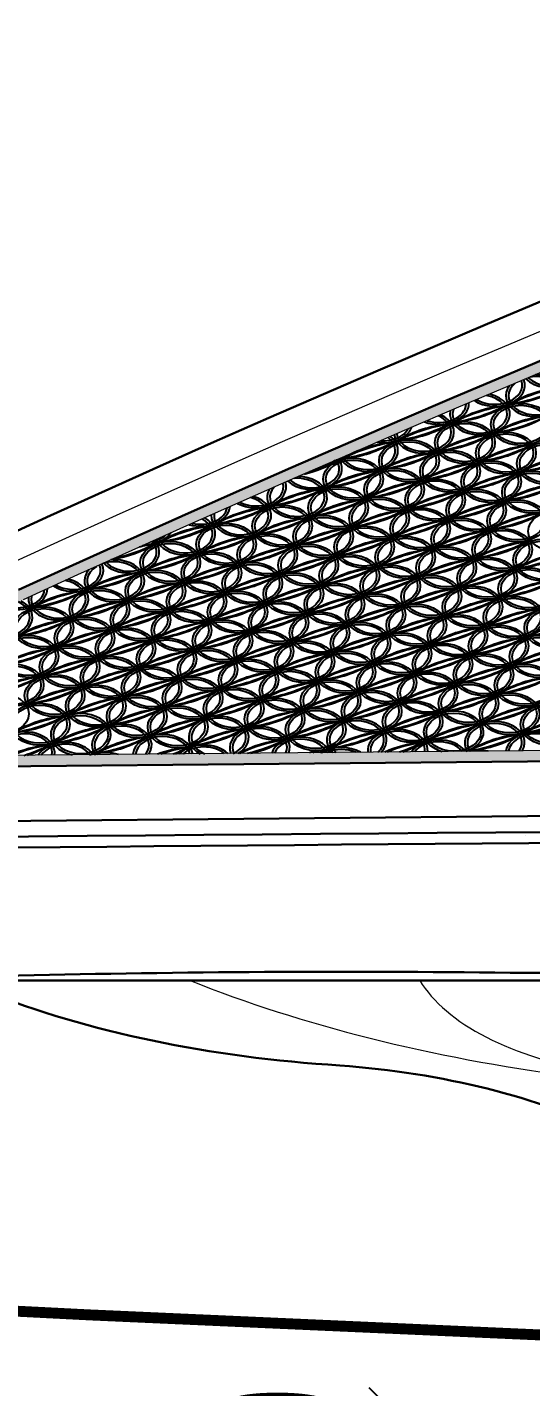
# Model space of a CAD drawing. Header units: millimetres. Extents: x 4628 to 974470, y 12613 to 383573.
# Drawn here: x 467957 to 477187, y 311065 to 336004 of the extents above; entities that cross this region are included whole.
import ezdxf

# ---------------------------------------------------------------- set-up
doc = ezdxf.new("R2010")
doc.units = ezdxf.units.MM
doc.linetypes.add('CENTER', pattern=[2, 1.25, -0.25, 0.25, -0.25])
doc.linetypes.add('HIDDEN', pattern=[9.525, 6.35, -3.175])
doc.layers.add('Dim', color=4, linetype='Continuous')
doc.layers.add('纵_地面线', color=30, linetype='Continuous')
for name, color, linetype, lineweight in [('标注', 3, 'Continuous', 18), ('桥 中心线', 5, 'CENTER', 15), ('桥 构造粗实', 1, 'Continuous', 30), ('虚线', 6, 'HIDDEN', 15)]:
    doc.layers.add(name, color=color, linetype=linetype, lineweight=lineweight)
doc.styles.add('仿宋字', font='', dxfattribs={"width": 0.7})
doc.styles.get('仿宋字').set_extended_font_data('仿宋_GB2312')
doc.dimstyles.new('750', dxfattribs={"dimscale": 0, "dimtxt": 2.5, "dimasz": 1, "dimexe": 1, "dimexo": 1, "dimgap": 0, "dimtad": 0, "dimdec": 0, "dimlfac": 0.1, "dimrnd": 0.1, "dimzin": 12, "dimdsep": 46, "dimtxsty": '仿宋字', "dimblk": 'OBLIQUE', "dimcen": -1, "dimclrd": 256, "dimclre": 256, "dimclrt": 256, "dimadec": 4, "dimazin": 0, "dimtp": 2, "dimtm": 3, "dimtfac": 0.5, "dimtdec": 0, "dimtmove": 2, "dimatfit": 3, "dimldrblk": 'OBLIQUE', "dimfxl": 3, "dimfxlon": 1, "dimtvp": 0.7, "dimtolj": 1, "dimtzin": 12, "dimarcsym": 0})

# ---------------------------------------------------------------- blocks, each defined once
blk = doc.blocks.new('332323')
at = {"color": 8}
for centre, major_axis, start_param, end_param in [((-3387, 8685), (550, 0), 3.73724, 6.767796), ((-3387, 8685), (500, 0), 3.742717, 6.762578), ((-3661, 8159), (-550, 0), 5.788379, 11.002595), ((-3661, 8159), (-500, 0), 5.580646, 11.20918), ((-4412, 8350), (550, 0), 3.961894, 6.551284), ((-4412, 8350), (500, 0), 3.990247, 6.523189), ((-2975, 7130), (1697, 0), 1.707987, 2.30627), ((-2623, 6601), (-2505, 0), -1.335396, -0.933532), ((-4346, 9187), (-1697, 0), 1.707987, 2.30627), ((-4698, 9716), (2505, 0), -1.335396, -0.933532), ((-5438, 8016), (-550, 0), 7.35256, 9.451997), ((-5438, 8016), (500, 0), 4.269244, 6.25244), ((-4686, 7824), (-550, 0), 6.136792, 10.663146), ((-4686, 7824), (-500, 0), 6.050057, 10.749428), ((-5711, 7489), (-550, 0), 6.412753, 10.395489), ((-5711, 7489), (-500, 0), 6.367151, 10.440796), ((-4001, 6795), (1697, 0), 1.707987, 2.30627), ((-3649, 6267), (-2505, 0), -1.335396, -0.933532), ((-5371, 8853), (1697, 0), -1.433605, -0.835323), ((-5723, 9381), (-2505, 0), 1.806196, 2.208061), ((-3249, 6604), (1697, 0), 1.707987, 2.30627), ((-2897, 6075), (-2505, 0), -1.335396, -0.933532), ((-4619, 8661), (-1697, 0), 1.707987, 2.30627), ((-4972, 9190), (2505, 0), -1.335396, -0.933532), ((-6463, 7681), (550, 0), 4.513821, 6.015904), ((-6463, 7681), (500, 0), 4.627947, 5.902379), ((-5026, 6461), (1697, 0), 1.707987, 2.30627), ((-4674, 5932), (-2505, 0), -1.335396, -0.933532), ((-6397, 8518), (-1697, 0), 1.707987, 2.30627), ((-6749, 9047), (2505, 0), -1.335396, -0.933532), ((-4960, 7298), (-550, 0), 3.141593, 9.424778), ((-4960, 7298), (-500, 0), 3.141593, 9.424778), ((-6737, 7155), (-550, 0), 6.666283, 10.150018), ((-6737, 7155), (-500, 0), 6.648636, 10.167401), ((-6052, 6126), (1697, 0), 1.707987, 2.30627), ((-5699, 5597), (-2505, 0), -1.335396, -0.933532), ((-7422, 8183), (1697, 0), -1.433605, -0.835323), ((-7774, 8712), (-2505, 0), 1.806196, 2.208061), ((-4274, 6269), (1697, 0), 1.707987, 2.30627), ((-3922, 5740), (-2505, 0), -1.335396, -0.933532), ((-5645, 8326), (1697, 0), -1.433605, -0.835323), ((-5997, 8855), (2505, 0), -1.335396, -0.933532), ((-3523, 6078), (-1697, 0), -1.433605, -0.835323), ((-3170, 5549), (-2505, 0), -1.335396, -0.933532), ((-4893, 8135), (1697, 0), -1.433605, -0.835323), ((-5245, 8664), (-2505, 0), 1.806196, 2.208061), ((-7762, 6820), (-550, 0), 6.917064, 9.907089), ((-7010, 6628), (-550, 0), 3.141593, 9.424778), ((-7488, 7346), (550, 0), 5.031745, 5.508032), ((-5300, 5934), (-1697, 0), -1.433605, -0.835323), ((-4948, 5406), (-2505, 0), -1.335396, -0.933532), ((-6670, 7992), (-1697, 0), 1.707987, 2.30627), ((-7022, 8520), (-2505, 0), 1.806196, 2.208061), ((-5233, 6772), (-550, 0), 3.141593, 9.424778), ((-5233, 6772), (-500, 0), 3.141593, 9.424778), ((-2771, 5886), (1697, 0), 1.707987, 2.30627), ((-2419, 5357), (-2505, 0), -1.335396, -0.933532), ((-4141, 7943), (-1697, 0), 1.707987, 2.30627), ((-4494, 8472), (2505, 0), -1.335396, -0.933532), ((-7762, 6820), (-500, 0), 6.924307, 9.899554), ((-8447, 7848), (-1697, 0), 1.895107, 2.30627), ((-8800, 8377), (2505, 0), -1.16048, -0.933532), ((-7010, 6628), (-500, 0), 3.141593, 9.424778), ((-6325, 5600), (1697, 0), 1.707987, 2.30627), ((-5973, 5071), (-2505, 0), -1.335396, -0.933532), ((-7696, 7657), (-1697, 0), 1.707987, 2.30627), ((-8048, 8186), (2505, 0), -1.335396, -0.933532), ((-6725, 5263), (-2505, 0), -1.335396, -1.310343), ((-7077, 5791), (1697, 0), 1.707987, 1.736521), ((-6259, 6437), (-550, 0), 3.141593, 9.424778), ((-6259, 6437), (-500, 0), 3.141593, 9.424778), ((-4548, 5743), (1697, 0), 1.707987, 2.30627), ((-4196, 5214), (-2505, 0), -1.335396, -0.933532), ((-5918, 7800), (-1697, 0), 1.707987, 2.30627), ((-6271, 8329), (2505, 0), -1.335396, -0.933532), ((-4481, 6580), (-550, 0), 3.141593, 9.424778), ((-4481, 6580), (-500, 0), 3.141593, 9.424778), ((-3730, 6388), (-550, 0), 3.141593, 9.424778), ((-3730, 6388), (-500, 0), 3.141593, 9.424778), ((-8787, 6485), (-550, 0), 7.180821, 9.650899), ((-8787, 6485), (-500, 0), 7.215509, 9.615813), ((-8036, 6294), (550, 0), 2.74222, 7.804796), ((-8036, 6294), (500, 0), 2.579458, 7.968499), ((-5573, 5408), (1697, 0), 1.707987, 2.30627), ((-5221, 4879), (-2505, 0), -1.335396, -0.933532), ((-6944, 7465), (-1697, 0), 1.707987, 2.30627), ((-7296, 7994), (-2505, 0), 1.806196, 2.208061), ((-3796, 5551), (1697, 0), 1.707987, 2.30627), ((-3444, 5023), (-2505, 0), -1.335396, -0.933532), ((-5167, 7609), (-1697, 0), 1.707987, 2.30627), ((-5519, 8137), (2505, 0), -1.335396, -0.933532), ((-3045, 5360), (1697, 0), 1.707987, 2.30627), ((-2692, 4831), (-2505, 0), -1.335396, -0.933532), ((-4415, 7417), (1697, 0), -1.433605, -0.835323), ((-4767, 7946), (-2505, 0), 1.806196, 2.208061), ((-9061, 5959), (-550, 0), 6.252799, 10.584085), ((-9061, 5959), (500, 0), 3.041677, 7.512286), ((-7351, 5265), (-1697, 0), -1.433605, -0.835323), ((-6998, 4736), (2505, 0), 1.806196, 2.208061), ((-8721, 7322), (1697, 0), -1.433605, -0.835323), ((-9073, 7851), (-2505, 0), 1.806196, 2.208061), ((-6599, 5074), (-1697, 0), -1.433605, -0.835323), ((-6247, 4545), (-2505, 0), -1.335396, -0.933532), ((-7969, 7131), (-1697, 0), 1.707987, 2.30627), ((-8321, 7660), (-2505, 0), 1.806196, 2.208061), ((-4822, 5217), (-1697, 0), -1.433605, -0.835323), ((-4469, 4688), (-2505, 0), -1.335396, -0.933532), ((-6192, 7274), (-1697, 0), 1.707987, 2.30627), ((-6544, 7803), (-2505, 0), 1.806196, 2.208061), ((-4755, 6054), (-550, 0), 3.141593, 9.424778), ((-4755, 6054), (-500, 0), 3.141593, 9.424778), ((-4003, 5862), (-550, 0), 3.141593, 9.424778), ((-9813, 6150), (-550, 0), 7.481389, 9.35789), ((-9813, 6150), (-500, 0), 7.556849, 9.28243), ((-8376, 4930), (1697, 0), 1.707987, 2.30627), ((-8024, 4402), (-2505, 0), -1.335396, -0.933532), ((-9746, 6988), (-1697, 0), 1.707987, 2.30627), ((-10099, 7516), (-2505, 0), 1.806196, 2.208061), ((-8309, 5767), (-550, 0), 3.141593, 9.424778), ((-8309, 5767), (-500, 0), 3.141593, 9.424778), ((-5847, 4882), (1697, 0), 1.707987, 2.30627), ((-5495, 4353), (-2505, 0), -1.335396, -0.933532), ((-7217, 6939), (-1697, 0), 1.707987, 2.30627), ((-7570, 7468), (2505, 0), -1.335396, -0.933532), ((-5780, 5719), (-550, 0), 3.141593, 9.424778), ((-5780, 5719), (-500, 0), 3.141593, 9.424778), ((-4070, 5025), (1697, 0), 1.707987, 2.30627), ((-3718, 4496), (-2505, 0), -1.335396, -0.933532), ((-5440, 7082), (-1697, 0), 1.707987, 2.30627), ((-5793, 7611), (2505, 0), -1.335396, -0.933532), ((-4003, 5862), (-500, 0), 3.141593, 9.424778), ((-3318, 4834), (1697, 0), 1.707987, 2.30627), ((-2966, 4305), (-2505, 0), -1.335396, -0.933532), ((-4689, 6891), (-1697, 0), 1.707987, 2.30627), ((-5041, 7420), (2505, 0), -1.335396, -0.933532), ((-3252, 5671), (-550, 0), 3.141593, 9.424778), ((-10086, 5624), (-550, 0), 6.553285, 10.291029), ((-10086, 5624), (-500, 0), 6.52224, 10.322183), ((-9401, 4596), (1697, 0), 1.707987, 2.30627), ((-9049, 4067), (-2505, 0), -1.335396, -0.933532), ((-10772, 6653), (1697, 0), -1.433605, -0.835323), ((-11124, 7182), (2505, 0), -1.335396, -0.933532), ((-9335, 5433), (-550, 0), 3.141593, 9.424778), ((-9335, 5433), (-500, 0), 3.141593, 9.424778), ((-7624, 4739), (1697, 0), 1.707987, 2.30627), ((-7272, 4210), (-2505, 0), -1.335396, -0.933532), ((-8995, 6796), (-1697, 0), 1.707987, 2.30627), ((-9347, 7325), (2505, 0), -1.335396, -0.933532), ((-7558, 5576), (-550, 0), 3.141593, 9.424778), ((-7558, 5576), (-500, 0), 3.141593, 9.424778), ((-5095, 4690), (1697, 0), 1.707987, 2.30627), ((-4743, 4162), (-2505, 0), -1.335396, -0.933532), ((-6466, 6748), (1697, 0), -1.433605, -0.835323), ((-6818, 7276), (-2505, 0), 1.806196, 2.208061), ((-11112, 5290), (550, 0), 3.694194, 6.874495), ((-10838, 5816), (-550, 0), 7.890146, 8.957229), ((-10838, 5816), (-500, 0), 8.097005, 8.750369), ((-8650, 4404), (-1697, 0), -1.433605, -0.835323), ((-8297, 3875), (2505, 0), 1.806196, 2.208061), ((-10020, 6461), (1697, 0), -1.433605, -0.835323), ((-10372, 6990), (-2505, 0), 1.806196, 2.208061), ((-8583, 5241), (-550, 0), 3.141593, 9.424778), ((-6872, 4547), (-1697, 0), -1.433605, -0.835323), ((-6520, 4019), (2505, 0), 1.806196, 2.208061), ((-8243, 6604), (-1697, 0), 1.707987, 2.30627), ((-8595, 7133), (2505, 0), -1.335396, -0.933532), ((-6121, 4356), (1697, 0), 1.707987, 2.30627), ((-5768, 3827), (-2505, 0), -1.335396, -0.933532), ((-7491, 6413), (-1697, 0), 1.707987, 2.30627), ((-7843, 6942), (-2505, 0), 1.806196, 2.208061), ((-4344, 4499), (-1697, 0), -1.433605, -0.835323), ((-3991, 3970), (-2505, 0), -1.335396, -0.933532), ((-5714, 6556), (-1697, 0), 1.707987, 2.30627), ((-6066, 7085), (-2505, 0), 1.806196, 2.208061), ((-4277, 5336), (-550, 0), 3.141593, 9.424778), ((-4277, 5336), (-500, 0), 3.141593, 9.424778), ((-3525, 5144), (-550, 0), 3.141593, 9.424778), ((-3525, 5144), (-500, 0), 3.141593, 9.424778), ((-11112, 5290), (500, 0), 3.692081, 6.876656), ((-11797, 6318), (-1697, 0), 1.795585, 2.30627), ((-12149, 6847), (-2505, 0), 1.883044, 2.208061), ((-10074, 3732), (-2505, 0), -1.335396, -1.220981), ((-10360, 5098), (-550, 0), 3.141593, 9.424778), ((-10427, 4261), (-1697, 0), -1.433605, -1.305226), ((-10360, 5098), (-500, 0), 3.141593, 9.424778), ((-9675, 4069), (-1697, 0), -1.433605, -0.835323), ((-9323, 3541), (-2505, 0), -1.335396, -0.933532), ((-11045, 6127), (-1697, 0), 1.707987, 2.30627), ((-11398, 6655), (-2505, 0), 1.806196, 2.208061), ((-9608, 4907), (-550, 0), 3.141593, 9.424778), ((-9608, 4907), (-500, 0), 3.141593, 9.424778), ((-7898, 4213), (1697, 0), 1.707987, 2.30627), ((-7546, 3684), (-2505, 0), -1.335396, -0.933532), ((-9268, 6270), (-1697, 0), 1.707987, 2.30627), ((-9620, 6799), (2505, 0), -1.335396, -0.933532), ((-7831, 5050), (-550, 0), 3.141593, 9.424778), ((-7831, 5050), (-500, 0), 3.141593, 9.424778), ((-5369, 4164), (1697, 0), 1.707987, 2.30627), ((-5017, 3635), (-2505, 0), -1.335396, -0.933532), ((-6739, 6221), (-1697, 0), 1.707987, 2.30627), ((-7092, 6750), (2505, 0), -1.335396, -0.933532), ((-5302, 5001), (-550, 0), 3.141593, 9.424778), ((-5302, 5001), (-500, 0), 3.141593, 9.424778), ((-3592, 4307), (1697, 0), 1.707987, 2.30627), ((-3240, 3779), (-2505, 0), -1.335396, -0.933532), ((-4962, 6365), (-1697, 0), 1.707987, 2.30627), ((-5314, 6893), (2505, 0), -1.335396, -0.933532), ((-2840, 4116), (1697, 0), 1.707987, 2.30627), ((-2488, 3587), (-2505, 0), -1.335396, -0.933532), ((-4210, 6173), (1697, 0), -1.433605, -0.835323), ((-4563, 6702), (2505, 0), -1.335396, -0.933532), ((-12137, 4955), (-550, 0), 7.124565, 9.734846), ((-12137, 4955), (-500, 0), 7.15166, 9.707749), ((-11385, 4763), (550, 0), 2.597661, 7.974582), ((-11385, 4763), (500, 0), 2.293067, 8.279175), ((-8923, 3878), (1697, 0), 1.707987, 2.30627), ((-8571, 3349), (-2505, 0), -1.335396, -0.933532), ((-10294, 5935), (1697, 0), -1.433605, -0.835323), ((-10646, 6464), (2505, 0), -1.335396, -0.933532), ((-8857, 4715), (-550, 0), 3.141593, 9.424778), ((-8857, 4715), (-500, 0), 3.141593, 9.424778), ((-7146, 4021), (1697, 0), 1.707987, 2.30627), ((-6794, 3492), (-2505, 0), -1.335396, -0.933532), ((-8516, 6078), (-1697, 0), 1.707987, 2.30627), ((-8869, 6607), (-2505, 0), 1.806196, 2.208061), ((-6394, 3830), (-1697, 0), -1.433605, -0.835323), ((-6042, 3301), (2505, 0), 1.806196, 2.208061), ((-7765, 5887), (-1697, 0), 1.707987, 2.30627), ((-8117, 6416), (-2505, 0), 1.806196, 2.208061), ((-6328, 4667), (-550, 0), 3.141593, 9.424778), ((-6328, 4667), (-500, 0), 3.141593, 9.424778), ((-4617, 3973), (1697, 0), 1.707987, 2.30627), ((-4265, 3444), (-2505, 0), -1.335396, -0.933532), ((-5988, 6030), (1697, 0), -1.433605, -0.835323), ((-6340, 6559), (-2505, 0), 1.806196, 2.208061), ((-3799, 4618), (-550, 0), 3.141593, 9.424778), ((-12411, 4429), (550, 0), 3.059858, 7.520397), ((-12411, 4429), (500, 0), 2.97976, 7.600494), ((-10700, 3735), (1697, 0), 1.707987, 2.30627), ((-10348, 3206), (-2505, 0), -1.335396, -0.933532), ((-12071, 5792), (1697, 0), -1.433605, -0.835323), ((-12423, 6321), (-2505, 0), 1.806196, 2.208061), ((-9882, 4380), (-550, 0), 3.141593, 9.424778), ((-8171, 3686), (1697, 0), 1.707987, 2.30627), ((-7819, 3158), (-2505, 0), -1.335396, -0.933532), ((-9542, 5744), (-1697, 0), 1.707987, 2.30627), ((-9894, 6272), (-2505, 0), 1.806196, 2.208061), ((-8105, 4523), (-550, 0), 3.141593, 9.424778), ((-5643, 3638), (1697, 0), 1.707987, 2.30627), ((-5290, 3109), (-2505, 0), -1.335396, -0.933532), ((-7013, 5695), (-1697, 0), 1.707987, 2.30627), ((-7365, 6224), (2505, 0), -1.335396, -0.933532), ((-5576, 4475), (-550, 0), 3.141593, 9.424778), ((-5576, 4475), (-500, 0), 3.141593, 9.424778), ((-3865, 3781), (-1697, 0), -1.433605, -0.835323), ((-3513, 3252), (-2505, 0), -1.335396, -0.933532), ((-5236, 5838), (-1697, 0), 1.707987, 2.30627), ((-5588, 6367), (-2505, 0), 1.806196, 2.208061), ((-3799, 4618), (-500, 0), 3.141593, 9.424778), ((-3114, 3590), (1697, 0), 1.707987, 2.30627), ((-2761, 3061), (2505, 0), 1.806196, 2.208061), ((-4484, 5647), (-1697, 0), 1.707987, 2.30627), ((-4836, 6176), (2505, 0), -1.335396, -0.933532), ((-13163, 4620), (550, 0), 4.305637, 6.277952), ((-13163, 4620), (500, 0), 4.373032, 6.210457), ((-11726, 3400), (1697, 0), 1.707987, 2.30627), ((-11373, 2871), (-2505, 0), -1.335396, -0.933532), ((-13096, 5457), (-1697, 0), 1.707987, 2.30627), ((-13448, 5986), (2505, 0), -1.335396, -0.933532), ((-11659, 4237), (-550, 0), 3.141593, 9.424778), ((-11659, 4237), (-500, 0), 3.141593, 9.424778), ((-9949, 3543), (-1697, 0), -1.433605, -0.835323), ((-9596, 3014), (-2505, 0), -1.335396, -0.933532), ((-11319, 5600), (1697, 0), -1.433605, -0.835323), ((-11671, 6129), (-2505, 0), 1.806196, 2.208061), ((-9882, 4380), (-500, 0), 3.141593, 9.424778), ((-9197, 3352), (1697, 0), 1.707987, 2.30627), ((-8844, 2823), (-2505, 0), -1.335396, -0.933532), ((-10567, 5409), (-1697, 0), 1.707987, 2.30627), ((-10919, 5938), (-2505, 0), 1.806196, 2.208061), ((-7420, 3495), (1697, 0), 1.707987, 2.30627), ((-7067, 2966), (-2505, 0), -1.335396, -0.933532), ((-8790, 5552), (-1697, 0), 1.707987, 2.30627), ((-9142, 6081), (2505, 0), -1.335396, -0.933532), ((-7353, 4332), (-550, 0), 3.141593, 9.424778), ((-7353, 4332), (-500, 0), 3.141593, 9.424778), ((-4891, 3447), (1697, 0), 1.707987, 2.30627), ((-4538, 2918), (-2505, 0), -1.335396, -0.933532), ((-6261, 5504), (-1697, 0), 1.707987, 2.30627), ((-6613, 6032), (2505, 0), -1.335396, -0.933532), ((-4824, 4284), (-550, 0), 3.141593, 9.424778), ((-4824, 4284), (-500, 0), 3.141593, 9.424778), ((-13436, 4094), (-550, 0), 6.540559, 10.330851), ((-13436, 4094), (-500, 0), 6.506738, 10.364672), ((-12684, 3902), (-550, 0), 3.141593, 9.424778), ((-12684, 3902), (-500, 0), 3.141593, 9.424778), ((-10974, 3209), (1697, 0), 1.707987, 2.30627), ((-10622, 2680), (-2505, 0), -1.335396, -0.933532), ((-12344, 5266), (-1697, 0), 1.707987, 2.30627), ((-12697, 5794), (2505, 0), -1.335396, -0.933532), ((-8445, 3160), (-1697, 0), -1.433605, -0.835323), ((-8093, 2631), (-2505, 0), -1.335396, -0.933532), ((-9815, 5217), (1697, 0), -1.433605, -0.835323), ((-10168, 5746), (2505, 0), -1.335396, -0.933532), ((-6668, 3303), (1697, 0), 1.707987, 2.30627), ((-6316, 2775), (-2505, 0), -1.335396, -0.933532), ((-8038, 5360), (-1697, 0), 1.707987, 2.30627), ((-8391, 5889), (2505, 0), -1.335396, -0.933532), ((-5916, 3112), (-1697, 0), -1.433605, -0.835323), ((-5564, 2583), (2505, 0), 1.806196, 2.208061), ((-7286, 5169), (1697, 0), -1.433605, -0.835323), ((-7639, 5698), (-2505, 0), 1.806196, 2.208061), ((-4139, 3255), (1697, 0), 1.707987, 2.30627), ((-3787, 2726), (-2505, 0), -1.335396, -0.933532), ((-5509, 5312), (-1697, 0), 1.707987, 2.30627), ((-5862, 5841), (-2505, 0), 1.806196, 2.208061), ((-3387, 3063), (-1697, 0), -1.433605, -0.835323), ((-3035, 2535), (-2505, 0), -1.335396, -0.933532), ((-4758, 5121), (-1697, 0), 1.707987, 2.30627), ((-5110, 5649), (-2505, 0), 1.806196, 2.208061), ((-3321, 3900), (-550, 0), 3.141593, 9.424778), ((-3321, 3900), (-500, 0), 3.141593, 9.424778), ((-11999, 2874), (1697, 0), 1.707987, 2.30627), ((-11647, 2345), (-2505, 0), -1.335396, -0.933532), ((-13370, 4931), (1697, 0), -1.433605, -0.835323), ((-13722, 5460), (-2505, 0), 1.806196, 2.208061), ((-10222, 3017), (1697, 0), 1.707987, 2.30627), ((-9870, 2488), (-2505, 0), -1.335396, -0.933532), ((-11593, 5074), (-1697, 0), 1.707987, 2.30627), ((-11945, 5603), (-2505, 0), 1.806196, 2.208061), ((-9470, 2825), (-1697, 0), -1.433605, -0.835323), ((-9118, 2297), (-2505, 0), -1.335396, -0.933532), ((-10841, 4883), (-1697, 0), 1.707987, 2.30627), ((-11193, 5411), (-2505, 0), 1.806196, 2.208061), ((-9404, 3663), (-550, 0), 3.141593, 9.424778), ((-9404, 3663), (-500, 0), 3.141593, 9.424778), ((-7693, 2969), (-1697, 0), -1.433605, -0.835323), ((-7341, 2440), (2505, 0), 1.806196, 2.208061), ((-9064, 5026), (-1697, 0), 1.707987, 2.30627), ((-9416, 5555), (-2505, 0), 1.806196, 2.208061), ((-7627, 3806), (-550, 0), 3.141593, 9.424778), ((-6875, 3614), (-550, 0), 3.141593, 9.424778), ((-5164, 2920), (-1697, 0), -1.433605, -0.835323), ((-4812, 2391), (-2505, 0), -1.335396, -0.933532), ((-6535, 4977), (-1697, 0), 1.707987, 2.30627), ((-6887, 5506), (-2505, 0), 1.806196, 2.208061), ((-2635, 2872), (1697, 0), 1.707987, 2.30627), ((-2283, 2343), (2505, 0), 1.806196, 2.208061), ((-4006, 4929), (-1697, 0), 1.707987, 2.30627), ((-4358, 5458), (2505, 0), -1.335396, -0.933532), ((-12958, 3376), (-550, 0), 3.141593, 9.424778), ((-11247, 2682), (1697, 0), 1.707987, 2.30627), ((-10895, 2154), (-2505, 0), -1.335396, -0.933532), ((-12618, 4739), (-1697, 0), 1.707987, 2.30627), ((-12970, 5268), (2505, 0), -1.335396, -0.933532), ((-11181, 3519), (-550, 0), 3.141593, 9.424778), ((-11181, 3519), (-500, 0), 3.141593, 9.424778), ((-8719, 2634), (1697, 0), 1.707987, 2.30627), ((-8366, 2105), (-2505, 0), -1.335396, -0.933532), ((-10089, 4691), (-1697, 0), 1.707987, 2.30627), ((-10441, 5220), (2505, 0), -1.335396, -0.933532), ((-8652, 3471), (-550, 0), 3.141593, 9.424778), ((-8652, 3471), (-500, 0), 3.141593, 9.424778), ((-6941, 2777), (1697, 0), 1.707987, 2.30627), ((-6589, 2248), (-2505, 0), -1.335396, -0.933532), ((-8312, 4834), (-1697, 0), 1.707987, 2.30627), ((-8664, 5363), (-2505, 0), 1.806196, 2.208061), ((-6875, 3614), (-500, 0), 3.141593, 9.424778), ((-6190, 2586), (1697, 0), 1.707987, 2.30627), ((-5837, 2057), (-2505, 0), -1.335396, -0.933532), ((-7560, 4643), (-1697, 0), 1.707987, 2.30627), ((-7912, 5172), (2505, 0), -1.335396, -0.933532), ((-4413, 2729), (1697, 0), 1.707987, 2.30627), ((-4060, 2200), (-2505, 0), -1.335396, -0.933532), ((-5783, 4786), (-1697, 0), 1.707987, 2.30627), ((-6135, 5315), (2505, 0), -1.335396, -0.933532), ((-4346, 3566), (-550, 0), 3.141593, 9.424778), ((-4346, 3566), (-500, 0), 3.141593, 9.424778), ((-12958, 3376), (-500, 0), 3.141593, 9.424778), ((-12273, 2348), (1697, 0), 1.707987, 2.30627), ((-11921, 1819), (-2505, 0), -1.335396, -0.933532), ((-13643, 4405), (-1697, 0), 1.707987, 2.30627), ((-13996, 4934), (2505, 0), -1.335396, -0.933532), ((-12206, 3185), (-550, 0), 3.141593, 9.424778), ((-10496, 2491), (1697, 0), 1.707987, 2.30627), ((-10143, 1962), (-2505, 0), -1.335396, -0.933532), ((-11866, 4548), (-1697, 0), 1.707987, 2.30627), ((-12218, 5077), (2505, 0), -1.335396, -0.933532), ((-7967, 2442), (1697, 0), 1.707987, 2.30627), ((-7615, 1914), (-2505, 0), -1.335396, -0.933532), ((-9337, 4500), (1697, 0), -1.433605, -0.835323), ((-9690, 5028), (2505, 0), -1.335396, -0.933532), ((-7900, 3279), (-550, 0), 3.141593, 9.424778), ((-7900, 3279), (-500, 0), 3.141593, 9.424778), ((-5438, 2394), (-1697, 0), -1.433605, -0.835323), ((-5086, 1865), (2505, 0), 1.806196, 2.208061), ((-6808, 4451), (-1697, 0), 1.707987, 2.30627), ((-7161, 4980), (2505, 0), -1.335396, -0.933532), ((-5371, 3231), (-550, 0), 3.141593, 9.424778), ((-5371, 3231), (-500, 0), 3.141593, 9.424778), ((-3661, 2537), (1697, 0), 1.707987, 2.30627), ((-3309, 2008), (-2505, 0), -1.335396, -0.933532), ((-5031, 4594), (1697, 0), -1.433605, -0.835323), ((-5384, 5123), (-2505, 0), 1.806196, 2.208061), ((-2909, 2346), (-1697, 0), -1.433605, -0.835323), ((-2557, 1817), (-2505, 0), -1.335396, -0.933532), ((-4279, 4403), (-1697, 0), 1.707987, 2.30627), ((-4632, 4932), (-2505, 0), 1.806196, 2.208061), ((-11521, 2156), (1697, 0), 1.707987, 2.30627), ((-11169, 1627), (-2505, 0), -1.335396, -0.933532), ((-12891, 4213), (1697, 0), -1.433605, -0.835323), ((-13244, 4742), (-2505, 0), 1.806196, 2.208061), ((-11455, 2993), (-550, 0), 3.141593, 9.424778), ((-9744, 2299), (-1697, 0), -1.433605, -0.835323), ((-9392, 1770), (-2505, 0), -1.335396, -0.933532), ((-11114, 4356), (1697, 0), -1.433605, -0.835323), ((-11467, 4885), (-2505, 0), 1.806196, 2.208061), ((-8992, 2108), (-1697, 0), -1.433605, -0.835323), ((-8640, 1579), (-2505, 0), -1.335396, -0.933532), ((-10363, 4165), (-1697, 0), 1.707987, 2.30627), ((-10715, 4694), (-2505, 0), 1.806196, 2.208061), ((-8926, 2945), (-550, 0), 3.141593, 9.424778), ((-8926, 2945), (-500, 0), 3.141593, 9.424778), ((-7215, 2251), (-1697, 0), -1.433605, -0.835323), ((-6863, 1722), (2505, 0), 1.806196, 2.208061), ((-8585, 4308), (-1697, 0), 1.707987, 2.30627), ((-8938, 4837), (-2505, 0), 1.806196, 2.208061), ((-7149, 3088), (-550, 0), 3.141593, 9.424778), ((-6397, 2896), (-550, 0), 3.141593, 9.424778), ((-6397, 2896), (-500, 0), 3.141593, 9.424778), ((-4686, 2203), (1697, 0), 1.707987, 2.30627), ((-4334, 1674), (-2505, 0), -1.335396, -0.933532), ((-6057, 4260), (-1697, 0), 1.707987, 2.30627), ((-6409, 4788), (-2505, 0), 1.806196, 2.208061), ((-13232, 2850), (-550, 0), 3.141593, 9.424778), ((-13232, 2850), (-500, 0), 3.141593, 9.424778), ((-12546, 1821), (1697, 0), 1.707987, 2.30627), ((-12194, 1293), (-2505, 0), -1.335396, -0.933532), ((-13917, 3879), (-1697, 0), 1.707987, 2.30627), ((-14269, 4407), (2505, 0), -1.335396, -0.933532), ((-12480, 2658), (-550, 0), 3.141593, 9.424778), ((-12480, 2658), (-500, 0), 3.141593, 9.424778), ((-10769, 1965), (1697, 0), 1.707987, 2.30627), ((-10417, 1436), (-2505, 0), -1.335396, -0.933532), ((-12140, 4022), (-1697, 0), 1.707987, 2.30627), ((-12492, 4551), (2505, 0), -1.335396, -0.933532), ((-10703, 2802), (-550, 0), 3.141593, 9.424778), ((-10703, 2802), (-500, 0), 3.141593, 9.424778), ((-8240, 1916), (1697, 0), 1.707987, 2.30627), ((-7888, 1387), (-2505, 0), -1.335396, -0.933532), ((-9611, 3973), (-1697, 0), 1.707987, 2.30627), ((-9963, 4502), (-2505, 0), 1.806196, 2.208061), ((-8174, 2753), (-550, 0), 3.141593, 9.424778), ((-8174, 2753), (-500, 0), 3.141593, 9.424778), ((-6463, 2059), (1697, 0), 1.707987, 2.30627), ((-6111, 1531), (-2505, 0), -1.335396, -0.933532), ((-7834, 4117), (-1697, 0), 1.707987, 2.30627), ((-8186, 4645), (2505, 0), -1.335396, -0.933532), ((-5712, 1868), (1697, 0), 1.707987, 2.30627), ((-5359, 1339), (-2505, 0), -1.335396, -0.933532), ((-7082, 3925), (1697, 0), -1.433605, -0.835323), ((-7434, 4454), (-2505, 0), 1.806196, 2.208061), ((-3934, 2011), (1697, 0), 1.707987, 2.30627), ((-3582, 1482), (-2505, 0), -1.335396, -0.933532), ((-5305, 4068), (-1697, 0), 1.707987, 2.30627), ((-5657, 4597), (2505, 0), -1.335396, -0.933532), ((-3183, 1819), (1697, 0), 1.707987, 2.30627), ((-2830, 1291), (-2505, 0), -1.335396, -0.933532), ((-4553, 3877), (1697, 0), -1.433605, -0.835323), ((-4905, 4405), (-2505, 0), 1.806196, 2.208061), ((-11795, 1630), (1697, 0), 1.707987, 2.30627), ((-11442, 1101), (-2505, 0), -1.335396, -0.933532), ((-13165, 3687), (1697, 0), -1.433605, -0.835323), ((-13517, 4216), (2505, 0), -1.335396, -0.933532), ((-10018, 1773), (1697, 0), 1.707987, 2.30627), ((-9665, 1244), (-2505, 0), -1.335396, -0.933532), ((-11388, 3830), (-1697, 0), 1.707987, 2.30627), ((-11740, 4359), (2505, 0), -1.335396, -0.933532), ((-9266, 1581), (1697, 0), 1.707987, 2.30627), ((-8914, 1053), (-2505, 0), -1.335396, -0.933532), ((-10636, 3639), (1697, 0), -1.433605, -0.835323), ((-10988, 4167), (-2505, 0), 1.806196, 2.208061), ((-7489, 1725), (-1697, 0), -1.433605, -0.835323), ((-7136, 1196), (-2505, 0), -1.335396, -0.933532), ((-8859, 3782), (1697, 0), -1.433605, -0.835323), ((-9211, 4311), (2505, 0), -1.335396, -0.933532), ((-7422, 2562), (-550, 0), 3.141593, 9.424778), ((-7422, 2562), (-500, 0), 3.141593, 9.424778), ((-6670, 2370), (-550, 0), 3.141593, 9.424778), ((-4960, 1676), (-1697, 0), -1.433605, -0.835323), ((-4608, 1147), (2505, 0), 1.806196, 2.208061), ((-6330, 3733), (1697, 0), -1.433605, -0.835323), ((-6682, 4262), (-2505, 0), 1.806196, 2.208061), ((-4893, 2513), (-550, 0), 3.141593, 9.424778), ((-4893, 2513), (-500, 0), 3.141593, 9.424778), ((-12754, 2132), (-550, 0), 3.141593, 9.424778), ((-11043, 1438), (-1697, 0), -1.433605, -0.835323), ((-10691, 910), (-2505, 0), -1.335396, -0.933532), ((-12413, 3495), (1697, 0), -1.433605, -0.835323), ((-12766, 4024), (-2505, 0), 1.806196, 2.208061), ((-8514, 1390), (-1697, 0), -1.433605, -0.835323), ((-8162, 861), (-2505, 0), -1.335396, -0.933532), ((-9884, 3447), (1697, 0), -1.433605, -0.835323), ((-10237, 3976), (2505, 0), -1.335396, -0.933532), ((-8448, 2227), (-550, 0), 3.141593, 9.424778), ((-8448, 2227), (-500, 0), 3.141593, 9.424778), ((-6737, 1533), (1697, 0), 1.707987, 2.30627), ((-6385, 1004), (-2505, 0), -1.335396, -0.933532), ((-8107, 3590), (-1697, 0), 1.707987, 2.30627), ((-8460, 4119), (-2505, 0), 1.806196, 2.208061), ((-5985, 1342), (1697, 0), 1.707987, 2.30627), ((-5633, 813), (-2505, 0), -1.335396, -0.933532), ((-7356, 3399), (-1697, 0), 1.707987, 2.30627), ((-7708, 3928), (2505, 0), -1.335396, -0.933532), ((-5919, 2179), (-550, 0), 3.141593, 9.424778), ((-5919, 2179), (-500, 0), 3.141593, 9.424778), ((-4208, 1485), (1697, 0), 1.707987, 2.30627), ((-3856, 956), (-2505, 0), -1.335396, -0.933532), ((-5578, 3542), (-1697, 0), 1.707987, 2.30627), ((-5931, 4071), (2505, 0), -1.335396, -0.933532), ((-4142, 2322), (-550, 0), 3.141593, 9.424778), ((-4142, 2322), (-500, 0), 3.141593, 9.424778), ((-3390, 2130), (-550, 0), 3.141593, 9.424778), ((-12754, 2132), (-500, 0), 3.141593, 9.424778), ((-12068, 1104), (1697, 0), 1.707987, 2.30627), ((-11716, 575), (-2505, 0), -1.335396, -0.933532), ((-13439, 3161), (-1697, 0), 1.707987, 2.30627), ((-13791, 3690), (2505, 0), -1.335396, -0.933532), ((-12002, 1941), (-550, 0), 8.152487, 13.864712), ((-12002, 1941), (-500, 0), 3.141593, 9.424778), ((-10291, 1247), (1697, 0), 1.707987, 2.30627), ((-9939, 718), (-2505, 0), -1.335396, -0.933532), ((-11662, 3304), (-1697, 0), 1.707987, 2.30627), ((-12014, 3833), (2505, 0), -1.335396, -0.933532), ((-10225, 2084), (-550, 0), 3.141593, 9.424778), ((-10225, 2084), (-500, 0), 3.141593, 9.424778), ((-9473, 1892), (550, 0), 5.411041, 10.322973), ((-7762, 1198), (1697, 0), 1.707987, 2.30627), ((-7410, 670), (-2505, 0), -1.335396, -0.933532), ((-9133, 3256), (-1697, 0), 1.707987, 2.30627), ((-9485, 3784), (2505, 0), -1.335396, -0.933532), ((-6944, 1844), (550, 0), 5.666986, 10.067028), ((-5233, 1150), (-1697, 0), -1.433605, -0.835323), ((-4881, 621), (-2505, 0), -1.335396, -0.933532), ((-6604, 3207), (-1697, 0), 1.707987, 2.30627), ((-6956, 3736), (2505, 0), -1.335396, -0.933532), ((-5167, 1987), (550, 0), 5.132551, 10.601464), ((-3456, 1293), (1697, 0), 1.707987, 2.30627), ((-3104, 764), (-2505, 0), -1.335396, -0.933532), ((-4827, 3350), (-1697, 0), 1.707987, 2.30627), ((-5179, 3879), (2505, 0), -1.335396, -0.933532), ((-3390, 2130), (-500, 0), 3.141593, 9.424778), ((-2705, 1102), (1697, 0), 1.707987, 2.30627), ((-2352, 573), (-2505, 0), -1.335396, -0.933532), ((-4075, 3159), (1697, 0), -1.433605, -0.835323), ((-4427, 3688), (-2505, 0), 1.806196, 2.208061), ((-13027, 1606), (550, 0), 6.181418, 9.552597), ((-11317, 912), (1697, 0), 1.707987, 2.30627), ((-10964, 383), (-2505, 0), -1.335396, -0.933532), ((-12687, 2969), (-1697, 0), 1.707987, 2.30627), ((-13039, 3498), (2505, 0), -1.335396, -0.933532), ((-11250, 1749), (-550, 0), 8.977431, 13.039769), ((-11250, 1749), (-500, 0), 8.927193, 13.090007), ((-9539, 1055), (1697, 0), 1.707987, 2.30627), ((-9187, 526), (-2505, 0), -1.335396, -0.933532), ((-10910, 3112), (-1697, 0), 1.707987, 2.30627), ((-11262, 3641), (2505, 0), -1.335396, -0.933532), ((-9473, 1892), (500, 0), 5.277515, 10.456499), ((-8788, 864), (1697, 0), 1.707987, 2.30627), ((-8435, 335), (-2505, 0), -1.335396, -0.933532), ((-10158, 2921), (-1697, 0), 1.707987, 2.30627), ((-10510, 3450), (-2505, 0), 1.806196, 2.208061), ((-8721, 1701), (550, 0), 6.034454, 9.69956), ((-8721, 1701), (500, 0), 6.007564, 9.72645), ((-7011, 1007), (-1697, 0), -1.433605, -0.835323), ((-6658, 478), (-2505, 0), -1.335396, -0.933532), ((-8381, 3064), (1697, 0), -1.433605, -0.835323), ((-8733, 3593), (-2505, 0), 1.806196, 2.208061), ((-6944, 1844), (500, 0), 5.592082, 10.141932), ((-6192, 1652), (-550, 0), 9.364464, 12.652735), ((-6192, 1652), (500, 0), 6.215522, 9.518492), ((-4482, 959), (-1697, 0), -1.433605, -0.835323), ((-4129, 430), (-2505, 0), -1.335396, -0.933532), ((-5852, 3016), (1697, 0), -1.433605, -0.835323), ((-6204, 3544), (-2505, 0), 1.806196, 2.208061), ((-4415, 1796), (550, 0), 5.881403, 9.852611), ((-4415, 1796), (500, 0), 5.836917, 9.897097), ((-13027, 1606), (500, 0), 6.16988, 9.564135), ((-12342, 577), (-1697, 0), -1.433605, -0.9735), ((-11990, 49), (-2505, 0), -1.335396, -1.03863), ((-14065, 3163), (-2505, 0), 1.99025, 2.208061), ((-13712, 2635), (-1697, 0), 2.015234, 2.30627), ((-12275, 1414), (-550, 0), 3.566903, 5.883926), ((-12275, 1414), (-500, 0), 3.611079, 5.83975), ((-10565, 721), (1697, 0), 1.707987, 2.30627), ((-10213, 192), (-2505, 0), -1.335396, -0.933532), ((-11935, 2778), (1697, 0), -1.433605, -0.835323), ((-12287, 3307), (-2505, 0), 1.806196, 2.208061), ((-10498, 1558), (550, 0), 0.084048, 3.083596), ((-10498, 1558), (500, 0), 0.091164, 3.076479), ((-9747, 1366), (-550, 0), 3.780988, 5.669841), ((-8036, 672), (-1697, 0), -1.433605, -0.893485), ((-7684, 143), (-2505, 0), -1.335396, -0.977985), ((-9759, 3258), (-2505, 0), 1.900726, 2.208061), ((-9406, 2729), (-1697, 0), 1.884509, 2.30627), ((-7969, 1509), (-550, 0), 3.413983, 6.036846), ((-7969, 1509), (-500, 0), 3.440615, 6.010214), ((-6259, 815), (-1697, 0), -1.433605, -0.835323), ((-5907, 287), (2505, 0), 1.806196, 2.208061), ((-7629, 2873), (-1697, 0), 1.707987, 2.30627), ((-7981, 3401), (-2505, 0), 1.806196, 2.208061), ((-5507, 624), (1697, 0), 1.707987, 2.143375), ((-5155, 95), (-2505, 0), -1.335396, -1.057194), ((-7230, 3210), (2505, 0), -1.129003, -0.933532), ((-6877, 2681), (-1697, 0), 2.046191, 2.30627), ((-5441, 1461), (-550, 0), 3.612413, 5.838416), ((-5441, 1461), (-500, 0), 3.662318, 5.788511), ((-3730, 767), (1697, 0), 1.707987, 2.30627), ((-3378, 238), (-2505, 0), -1.335396, -0.933532), ((-5100, 2824), (-1697, 0), 1.707987, 2.30627), ((-5453, 3353), (-2505, 0), 1.806196, 2.208061), ((-3663, 1604), (550, 0), 0.125493, 3.04215), ((-3663, 1604), (500, 0), 0.136795, 3.030849), ((-11524, 1223), (-550, 0), 4.312482, 5.138347), ((-9813, 529), (1697, 0), 1.707987, 2.047867), ((-9461, 0), (-2505, 0), -1.335396, -1.127785), ((-11536, 3115), (2505, 0), -1.058252, -0.933532), ((-11183, 2586), (-1697, 0), 2.141963, 2.30627), ((-9747, 1366), (-500, 0), 3.855417, 5.595412), ((-7284, 481), (1697, 0), 1.707987, 1.887028), ((-6932, -48), (-2505, 0), -1.335396, -1.239243), ((-9007, 3067), (2505, 0), -0.978912, -0.933532), ((-8655, 2538), (-1697, 0), 2.246892, 2.30627), ((-7218, 1318), (-550, 0), 4.036146, 5.414682), ((-7218, 1318), (-500, 0), 4.168486, 5.282342), ((-4689, 1269), (550, 0), 1.290248, 1.877395)]:
    blk.add_ellipse(centre, major_axis=major_axis, ratio=0.7, start_param=start_param, end_param=end_param, dxfattribs=at)
for centre, major_axis in [((-3934, 7632), (550, 0)), ((-3934, 7632), (500, 0)), ((-4208, 7106), (550, 0)), ((-4208, 7106), (500, 0)), ((-5985, 6963), (550, 0)), ((-5985, 6963), (500, 0)), ((-3456, 6915), (550, 0)), ((-3456, 6915), (500, 0)), ((-7284, 6102), (550, 0)), ((-5507, 6245), (550, 0)), ((-5507, 6245), (500, 0)), ((-7284, 6102), (500, 0)), ((-6532, 5911), (550, 0)), ((-6532, 5911), (500, 0)), ((-6806, 5384), (550, 0)), ((-6806, 5384), (500, 0)), ((-5029, 5528), (550, 0)), ((-5029, 5528), (500, 0)), ((-8583, 5241), (500, 0)), ((-6054, 5193), (550, 0)), ((-6054, 5193), (500, 0)), ((-7079, 4858), (550, 0)), ((-7079, 4858), (500, 0)), ((-4551, 4810), (550, 0)), ((-4551, 4810), (500, 0)), ((-10634, 4572), (550, 0)), ((-10634, 4572), (500, 0)), ((-8105, 4523), (500, 0)), ((-9130, 4189), (550, 0)), ((-9130, 4189), (500, 0)), ((-6601, 4140), (550, 0)), ((-6601, 4140), (500, 0)), ((-10907, 4046), (550, 0)), ((-10907, 4046), (500, 0)), ((-8378, 3997), (550, 0)), ((-8378, 3997), (500, 0)), ((-5850, 3949), (550, 0)), ((-5850, 3949), (500, 0)), ((-4072, 4092), (550, 0)), ((-4072, 4092), (500, 0)), ((-11933, 3711), (550, 0)), ((-11933, 3711), (500, 0)), ((-10156, 3854), (550, 0)), ((-10156, 3854), (500, 0)), ((-7627, 3806), (500, 0)), ((-5098, 3757), (550, 0)), ((-5098, 3757), (500, 0)), ((-6123, 3423), (550, 0)), ((-6123, 3423), (500, 0)), ((-3594, 3374), (550, 0)), ((-3594, 3374), (500, 0)), ((-12206, 3185), (500, 0)), ((-10429, 3328), (550, 0)), ((-10429, 3328), (500, 0)), ((-9677, 3136), (550, 0)), ((-9677, 3136), (500, 0)), ((-11455, 2993), (500, 0)), ((-7149, 3088), (500, 0)), ((-4620, 3040), (550, 0)), ((-4620, 3040), (500, 0)), ((-9951, 2610), (550, 0)), ((-5645, 2705), (550, 0)), ((-5645, 2705), (500, 0)), ((-3868, 2848), (550, 0)), ((-3868, 2848), (500, 0)), ((-11728, 2467), (550, 0)), ((-11728, 2467), (500, 0)), ((-9951, 2610), (500, 0)), ((-9199, 2419), (550, 0)), ((-9199, 2419), (500, 0)), ((-6670, 2370), (500, 0)), ((-13505, 2324), (550, 0)), ((-10976, 2275), (550, 0)), ((-10976, 2275), (500, 0)), ((-7696, 2035), (550, 0)), ((-7696, 2035), (500, 0)), ((-5167, 1987), (500, 0))]:
    blk.add_ellipse(centre, major_axis=major_axis, ratio=0.7, dxfattribs=at)
blk = doc.blocks.new('A$C5172229C')
at = {"layer": '桥 构造粗实'}
blk.add_line((-1500, 381.8), (1400, 381.8), dxfattribs=at)
at = {"layer": '桥 构造粗实', "color": 8, "lineweight": 15}
for centre, radius, start, end in [((45.7, 1840.8), 1870.4, 231.2655, 255.3445), ((-215.3, 528.5), 510, 196.7126, 251.4544)]:
    blk.add_arc(centre, radius, start, end, dxfattribs=at)
at = {"layer": '桥 构造粗实'}
for centre, radius, start, end in [((-692.2, 1360.4), 1300, 231.5818, 263.0273), ((-982.6, -820.2), 900, 45.3417, 81.5282)]:
    blk.add_arc(centre, radius, start, end, dxfattribs=at)
blk = doc.blocks.new('_Oblique')
at = {"color": 0, "linetype": 'ByBlock', "lineweight": -2}
blk.add_line((-0.5, -0.5), (0.5, 0.5), dxfattribs=at)
blk = doc.blocks.new('*D106')
at = {"layer": 'Defpoints', "color": 0}
for p in [(475689, 310549), (474727, 308049), (474938, 308049)]:
    blk.add_point(p, dxfattribs=at)
at = {"layer": '标注', "lineweight": -2}
for p, q in [((474727, 310549), (473727, 310549)), ((474727, 310549), (474727, 308049)), ((474727, 308049), (473727, 308049))]:
    blk.add_line(p, q, dxfattribs=at)
at = {"layer": '标注', "lineweight": -2, "xscale": 1000.0000020837, "yscale": 1000.0000020837, "zscale": 1000.0000020837}
for p, rotation in [((474727, 310549), 90), ((474727, 308049), 270)]:
    blk.add_blockref('_Oblique', p, dxfattribs=dict(at, rotation=rotation))
at = {"layer": '标注', "insert": (472538, 309299), "char_height": 2500, "attachment_point": 5, "rotation": 90, "style": '仿宋字'}
blk.add_mtext('\\A1;250', dxfattribs=at)
blk = doc.blocks.new('*D110')
at = {"layer": 'Defpoints', "color": 0}
for p in [(480589, 354869), (480589, 319974), (457589, 312444)]:
    blk.add_point(p, dxfattribs=at)
at = {"layer": '标注', "lineweight": -2}
for p, q in [((457589, 352869), (457589, 355869)), ((480589, 352869), (480589, 355869)), ((457589, 354869), (480589, 354869))]:
    blk.add_line(p, q, dxfattribs=at)
at = {"layer": '标注', "lineweight": -2, "xscale": 1000.0000020837, "yscale": 1000.0000020837, "zscale": 1000.0000020837, "rotation": 180}
blk.add_blockref('_Oblique', (457589, 354869), dxfattribs=at)
at = {"layer": '标注', "lineweight": -2, "xscale": 1000.0000020837, "yscale": 1000.0000020837, "zscale": 1000.0000020837}
blk.add_blockref('_Oblique', (480589, 354869), dxfattribs=at)
at = {"layer": '标注', "insert": (469089, 356619), "char_height": 2500, "attachment_point": 5, "style": '仿宋字'}
blk.add_mtext('\\A1;2300', dxfattribs=at)

msp = doc.modelspace()

# ---------------------------------------------------------------- hatches: boundary and pattern name
h = msp.add_hatch(color=8)
h.paths.add_polyline_path([(465800, 324759.2), (466798.6, 325222.9), (467797.1, 325682.5), (468795.6, 326138.2), (469794.1, 326589.9), (470792.5, 327037.6), (471791, 327481.3), (472789.5, 327921.1), (473788, 328356.8), (474786.4, 328788.6), (475784.9, 329216.4), (476783.3, 329640.2), (477781.8, 330060.1), (478780.2, 330475.9), (479778.6, 330887.8), (480777, 331295.7), (481775.4, 331699.6), (482773.8, 332099.5), (483772.2, 332495.4), (484770.6, 332887.4), (485769, 333275.4), (486767.4, 333659.4), (487765.8, 334039.4), (488764.1, 334415.4), (489762.5, 334787.4), (490760.9, 335155.5), (491759.2, 335519.6), (492757.5, 335879.7), (493755.9, 336235.8), (494754.2, 336588), (495752.5, 336936.1), (496750.9, 337280.3), (497749.2, 337620.5), (498747.5, 337956.7), (499745.8, 338289), (500744.1, 338617.2), (501742.3, 338941.5), (502740.6, 339261.8), (503738.9, 339578.1), (504737.2, 339890.4), (505735.4, 340198.8), (506733.7, 340503.1), (507731.9, 340803.5), (508730.2, 341100), (509728.4, 341392.4), (510726.6, 341680.8), (511724.9, 341965.3), (512723.1, 342245.8), (513721.3, 342522.3), (514719.5, 342794.8), (515717.7, 343063.4), (516715.9, 343327.9), (517714.1, 343588.5), (518712.3, 343845.1), (519710.5, 344097.8), (520708.7, 344346.4), (521706.8, 344591.1), (522705, 344831.8), (523703.2, 345068.5), (524701.3, 345301.2), (525699.5, 345530), (526697.6, 345754.8), (527695.8, 345975.6), (528693.9, 346192.4), (529692.1, 346405.2), (530690.2, 346614.1), (531688.3, 346818.9), (532686.4, 347019.8), (533684.6, 347216.8), (534682.7, 347409.7), (535680.8, 347598.7), (536678.9, 347783.6), (537677, 347964.6), (538675.1, 348141.7), (539496, 348284, -0.9291183), (539640.6, 347499.4), (539588.7, 347485.8), (538588.7, 347218.1), (537588.7, 346944), (536588.7, 346663.5), (535588.7, 346376.8), (534588.7, 346083.7), (533588.7, 345784.3), (532588.7, 345478.5), (531588.7, 345166.4), (530588.7, 344848), (529588.7, 344523.2), (528588.7, 344192.1), (527588.7, 343854.7), (526588.7, 343510.9), (525588.7, 343160.8), (524588.7, 342804.4), (523588.7, 342441.7), (522588.7, 342072.6), (521588.7, 341697.2), (520588.7, 341315.5), (519588.7, 340927.5), (518588.7, 340533.1), (517588.7, 340132.4), (516588.7, 339725.3), (515588.7, 339312), (514588.7, 338892.3), (513588.7, 338466.3), (512588.7, 338034), (511588.7, 337595.4), (510588.7, 337150.4), (509588.7, 336699.1), (508588.7, 336241.5), (507588.7, 335777.6), (506588.7, 335307.3), (505588.7, 334830.8), (504588.7, 334347.9), (503588.7, 333858.7), (502588.7, 333363.1), (501588.7, 332861.3), (500588.7, 332353.1), (499588.7, 331838.7), (498588.7, 331317.9), (497588.7, 330790.8), (496588.7, 330257.3), (495588.7, 329717.6), (494588.7, 329171.5), (493588.7, 328619.2), (492588.7, 328060.5), (491588.7, 327495.5), (490588.7, 326924.1), (489588.7, 326346.5), (488588.7, 325762.6), (487588.7, 325172.3), (486588.7, 324575.7), (485588.7, 323972.8), (484588.7, 323363.6), (483588.7, 322748.1), (483332.9, 322589), (462593.2, 322399.9, -0.7595159), (462379.6, 323140.4), (462804.5, 323344.4), (463803, 323820), (464801.5, 324291.6)])
h.paths.add_polyline_path([(483483.5, 322918.2), (483274.9, 322788.5), (462591.3, 322599.9, -0.7425297), (462477.3, 322965.4), (462890.8, 323164), (463888.7, 323639.3), (464886.6, 324110.6), (465884.6, 324578), (466882.5, 325041.3), (467880.4, 325500.7), (468878.3, 325956.1), (469876.2, 326407.5), (470874.1, 326855), (471871.9, 327298.4), (472869.8, 327737.9), (473867.6, 328173.4), (474865.5, 328604.9), (475863.3, 329032.4), (476861.1, 329456), (477859, 329875.6), (478856.8, 330291.2), (479854.6, 330702.8), (480852.4, 331110.4), (481850.1, 331514), (482847.9, 331913.7), (483845.7, 332309.4), (484843.4, 332701.1), (485841.1, 333088.8), (486838.9, 333472.6), (487836.6, 333852.3), (488834.3, 334228.1), (489832, 334599.9), (490829.7, 334967.7), (491827.4, 335331.6), (492825.1, 335691.4), (493822.7, 336047.3), (494820.4, 336399.2), (495818.1, 336747.2), (496815.7, 337091.1), (497813.3, 337431.1), (498811, 337767.1), (499808.6, 338099.1), (500806.2, 338427.1), (501803.8, 338751.2), (502801.4, 339071.2), (503799, 339387.3), (504796.5, 339699.4), (505794.1, 340007.6), (506791.7, 340311.7), (507789.2, 340611.9), (508786.8, 340908.1), (509784.3, 341200.3), (510781.8, 341488.6), (511779.3, 341772.9), (512776.8, 342053.1), (513774.3, 342329.5), (514771.8, 342601.8), (515769.3, 342870.1), (516766.8, 343134.5), (517764.3, 343394.9), (518761.7, 343651.4), (519759.2, 343903.8), (520756.7, 344152.3), (521754.1, 344396.8), (522751.5, 344637.3), (523749, 344873.8), (524746.4, 345106.4), (525743.8, 345335), (526741.2, 345559.6), (527738.6, 345780.2), (528736, 345996.8), (529733.4, 346209.5), (530730.8, 346418.2), (531728.2, 346622.9), (532725.5, 346823.7), (533722.9, 347020.5), (534720.3, 347213.3), (535717.6, 347402.1), (536715, 347586.9), (537712.3, 347767.8), (538709.6, 347944.7), (539487.9, 348079.6, -1.0024675), (539590, 347692.9), (539537.6, 347679.2), (538536.4, 347411.1), (537535.3, 347136.7), (536534.2, 346856), (535533, 346568.9), (534531.9, 346275.5), (533530.8, 345975.7), (532529.7, 345669.6), (531528.6, 345357.1), (530527.5, 345038.4), (529526.4, 344713.2), (528525.3, 344381.8), (527524.2, 344044), (526523.2, 343699.9), (525522.1, 343349.4), (524521.1, 342992.6), (523520, 342629.5), (522519, 342260.1), (521517.9, 341884.3), (520516.9, 341502.2), (519515.9, 341113.7), (518514.8, 340718.9), (517513.8, 340317.8), (516512.8, 339910.4), (515511.8, 339496.6), (514510.8, 339076.5), (513509.9, 338650.1), (512508.9, 338217.4), (511507.9, 337778.3), (510506.9, 337332.9), (509506, 336881.2), (508505, 336423.2), (507504.1, 335958.8), (506503.2, 335488.1), (505502.2, 335011.1), (504501.3, 334527.8), (503500.4, 334038.1), (502499.5, 333542.1), (501498.6, 333039.8), (500497.7, 332531.2), (499496.8, 332016.3), (498495.9, 331495), (497495, 330967.5), (496494.2, 330433.6), (495493.3, 329893.4), (494492.4, 329346.8), (493491.6, 328794), (492490.8, 328234.8), (491489.9, 327669.4), (490489.1, 327097.6), (489488.3, 326519.5), (488487.5, 325935), (487486.7, 325344.3), (486485.9, 324747.2), (485485.1, 324143.9), (484484.3, 323534.2)], flags=16)

# ---------------------------------------------------------------- linework, layer by layer
at = {"layer": '桥 中心线', "color": 8, "ltscale": 3000}
msp.add_lwpolyline([(477588.7, 330521.3), (476588.7, 330100.8), (475588.7, 329676.3), (474588.7, 329247.9), (473588.7, 328815.4), (472588.7, 328379), (471588.7, 327938.6), (470588.7, 327494.2), (469588.7, 327045.8), (468588.7, 326593.4), (467588.7, 326137.1)], dxfattribs=at)
at = {"layer": '桥 构造粗实', "color": 252, "lineweight": 15}
msp.add_line((483274.9, 322788.5), (462591.3, 322599.9), dxfattribs=at)
at = {"layer": '桥 构造粗实'}
for p, q in [((483332.9, 322589), (462593.2, 322399.9)), ((481709.8, 321574.2), (456450.3, 321343.9))]:
    msp.add_line(p, q, dxfattribs=at)
for points in [[(490416.6, 336094.4), (489414.9, 335725.1), (488413.3, 335351.8), (487411.7, 334974.6), (486410, 334593.3), (485408.4, 334208.1), (484406.8, 333818.9), (483405.2, 333425.6), (482403.6, 333028.4), (481402, 332627.2), (480400.4, 332222), (479398.8, 331812.9), (478397.3, 331399.7), (477395.7, 330982.5), (476394.1, 330561.4), (475392.6, 330136.3), (474391, 329707.1), (473389.5, 329274), (472388, 328836.9), (471386.4, 328395.8), (470384.9, 327950.8), (469383.4, 327501.7), (468381.9, 327048.6), (467380.4, 326591.6)], [(477781.8, 330060.1), (476783.3, 329640.2), (475784.9, 329216.4), (474786.4, 328788.6), (473788, 328356.8), (472789.5, 327921.1), (471791, 327481.3), (470792.5, 327037.6), (469794.1, 326589.9), (468795.6, 326138.2), (467797.1, 325682.5)]]:
    msp.add_lwpolyline(points, dxfattribs=at)
at = {"layer": '桥 构造粗实', "color": 252, "lineweight": 15}
msp.add_lwpolyline([(477859, 329875.6), (476861.1, 329456), (475863.3, 329032.4), (474865.5, 328604.9), (473867.6, 328173.4), (472869.8, 327737.9), (471871.9, 327298.4), (470874.1, 326855), (469876.2, 326407.5), (468878.3, 325956.1), (467880.4, 325500.7)], dxfattribs=at)
at = {"layer": '桥 构造粗实'}
for points in [[(281269.9, 317283.5), (370623, 319499.5, -0.0054488), (507575.2, 321402.9), (507589.9, 321402.9, -0.0032499), (650584.1, 320902.5), (650614.4, 320902.2, -0.004873), (767540.5, 318593.1), (822266.4, 316978.7, 0.0000105), (822716.4, 316965.4)], [(281269.9, 317083.5), (370623, 319299.5, -0.0043752), (480588.7, 321064)], [(477088.7, 318657.5, -0.0001393), (480588.7, 318684, -0.0001393)]]:
    msp.add_lwpolyline(points, format="xyb", dxfattribs=at)
msp.add_arc((473794.7, 63821.9), 254856.9, 89.259426, 93.307962, dxfattribs=at)
at = {"layer": '纵_地面线', "color": 5, "const_width": 200, "flags": 128}
msp.add_lwpolyline([(281269.9, 312807.7), (309088.7, 312938.4), (319088.7, 312935.4), (329088.7, 312887.4), (339088.7, 312975.4), (349088.7, 313409.4), (359088.7, 313865.4), (369088.7, 314088.4), (379088.7, 314065.4), (389088.7, 314040.4), (399088.7, 314015.4), (409088.7, 313989.4), (419088.7, 313963.4), (429088.7, 313976.4), (439088.7, 313894.4), (449088.7, 313420.4), (459088.7, 312895.4), (469088.7, 312384.4), (479088.7, 311939.4), (482588.7, 311744.5)], dxfattribs=at)
at = {"layer": '虚线', "ltscale": 100, "flags": 128}
msp.add_lwpolyline([(477086.2, 321169.4), (477086.4, 321169.4)], dxfattribs=at)

# ---------------------------------------------------------------- block references
msp.add_blockref('332323', (480940, 321086.5))
at = {"layer": 'Dim', "xscale": 10, "yscale": 5, "zscale": 10}
msp.add_blockref('A$C5172229C', (482188.7, 316610.2), dxfattribs=at)

# ---------------------------------------------------------------- dimensions: what is measured, and where the dimension line sits
at = {"layer": '标注'}
dim = msp.add_linear_dim(base=(480588.7, 354868.6), p1=(457588.7, 312443.9), p2=(480588.7, 319974), dimstyle='750', override={"dimscale": 1000.000002, "dimfxl": 2}, dxfattribs=at)
dim.commit()
dim.dimension.update_dxf_attribs({"geometry": '*D110', "text_midpoint": (469088.7, 356618.6)})
dim = msp.add_linear_dim(base=(474726.8, 308049.4), p1=(475688.7, 310549.4), p2=(474938.1, 308049.4), angle=90, dimstyle='750', override={"dimscale": 1000.000002, "dimfxl": 2}, dxfattribs=at)
dim.commit()
dim.dimension.update_dxf_attribs({"geometry": '*D106', "text_midpoint": (472537.6, 309299.4)})

doc.saveas('drawing.dxf')
